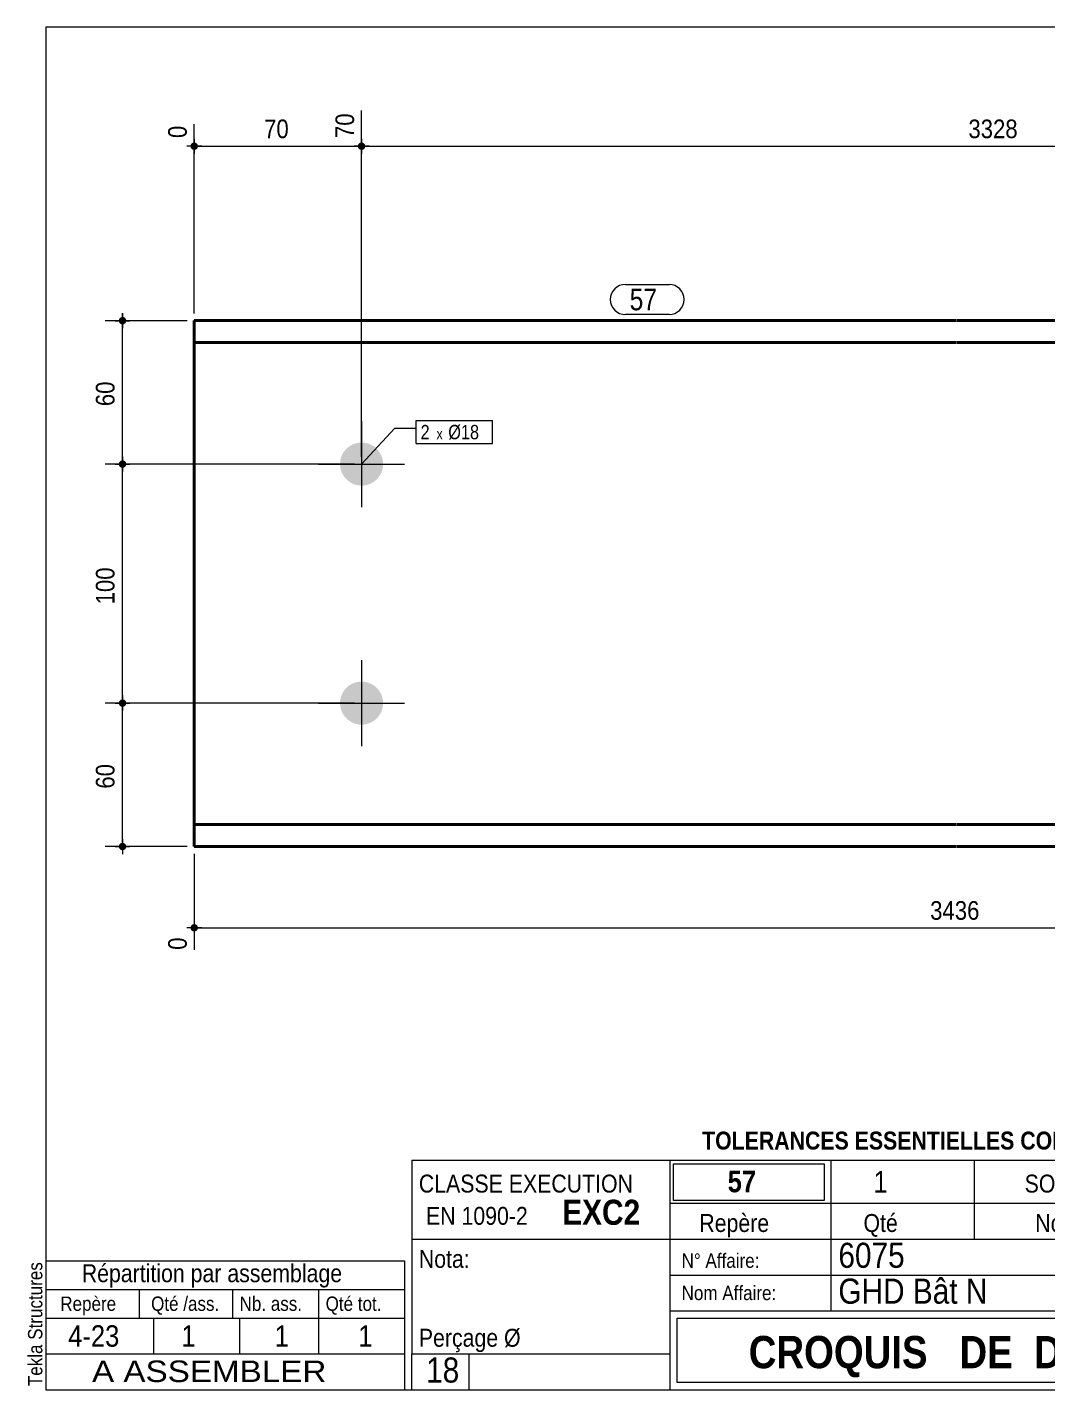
# Model space of a CAD drawing. Header units: millimetres. Extents: x 2 to 287, y 5 to 195.
# Drawn here: x 2.4 to 144.7, y 5 to 195 of the extents above; entities that cross this region are included whole.
import ezdxf

# ---------------------------------------------------------------- set-up
doc = ezdxf.new("R2010")
doc.units = ezdxf.units.MM
for name, color, linetype, lineweight in [('Autre type objet', 1, 'Continuous', 0), ('Boulon', 7, 'Continuous', 0), ('Cotation', 7, 'Continuous', 0), ('Désignation boulon', 3, 'Continuous', 0), ('Feuille dessin', 5, 'Continuous', 0), ('Piece', 2, 'Continuous', 0), ('Repère pièce', 3, 'Continuous', 0)]:
    doc.layers.add(name, color=color, linetype=linetype, lineweight=lineweight)
doc.styles.add('ARIAL', font='ARIAL.TTF')
doc.styles.add('ARIAL_BOLD', font='ARIALBD.TTF')
doc.styles.add('ARIAL_NARROW', font='ARIAL.TTF')
doc.styles.add('COMIC_SANS_MS', font='COMIC.TTF')

# ---------------------------------------------------------------- blocks, each defined once
blk = doc.blocks.new('*A2')
at = {"layer": 'Boulon'}
for points in [[(46.01, 134.16), (46.02, 134.23), (46.02, 134.3), (46.03, 134.38), (46.04, 134.45), (46.05, 134.52), (46.06, 134.6), (46.07, 134.67), (46.09, 134.74), (46.1, 134.81), (46.12, 134.88), (46.14, 134.95), (46.17, 135.02), (46.19, 135.09), (46.21, 135.16), (46.24, 135.23), (46.27, 135.3), (46.3, 135.37), (46.33, 135.43), (46.37, 135.5), (46.4, 135.56), (46.44, 135.63), (46.48, 135.69), (46.52, 135.75), (46.56, 135.81), (46.6, 135.87), (46.65, 135.93), (46.69, 135.99), (46.74, 136.04), (46.79, 136.1), (46.84, 136.15), (46.89, 136.21), (46.95, 136.26), (47, 136.31), (47.05, 136.36), (47.11, 136.4), (47.17, 136.45), (47.23, 136.49), (47.29, 136.54), (47.35, 136.58), (47.41, 136.62), (47.47, 136.66), (47.54, 136.69), (47.6, 136.73), (47.67, 136.76), (47.73, 136.8), (47.8, 136.83), (47.87, 136.86), (47.93, 136.88), (48, 136.91), (48.07, 136.93), (48.14, 136.95), (48.21, 136.98), (48.28, 136.99), (48.36, 137.01), (48.43, 137.03), (48.5, 137.04), (48.57, 137.05), (48.65, 137.06), (48.72, 137.07), (48.79, 137.08), (48.87, 137.08), (48.94, 137.08), (49.01, 137.08), (49.09, 137.08), (49.16, 137.08), (49.23, 137.08), (49.31, 137.07), (49.38, 137.06), (49.45, 137.05), (49.53, 137.04), (49.6, 137.03), (49.67, 137.01), (49.74, 136.99), (49.81, 136.98), (49.88, 136.95), (49.95, 136.93), (50.02, 136.91), (50.09, 136.88), (50.16, 136.86), (50.23, 136.83), (50.3, 136.8), (50.36, 136.76), (50.43, 136.73), (50.49, 136.69), (50.56, 136.66), (50.62, 136.62), (50.68, 136.58), (50.74, 136.54), (50.8, 136.49), (50.86, 136.45), (50.92, 136.4), (50.97, 136.36), (51.03, 136.31), (51.08, 136.26), (51.14, 136.21), (51.19, 136.15), (51.24, 136.1), (51.29, 136.04), (51.33, 135.99), (51.38, 135.93), (51.42, 135.87), (51.47, 135.81), (51.51, 135.75), (51.55, 135.69), (51.59, 135.63), (51.62, 135.56), (51.66, 135.5), (51.69, 135.43), (51.73, 135.37), (51.76, 135.3), (51.79, 135.23), (51.81, 135.16), (51.84, 135.09), (51.86, 135.02), (51.88, 134.95), (51.91, 134.88), (51.92, 134.81), (51.94, 134.74), (51.96, 134.67), (51.97, 134.6), (51.98, 134.52), (51.99, 134.45), (52, 134.38), (52.01, 134.3), (52.01, 134.23), (52.01, 134.16), (52.01, 134.08), (52.01, 134.01), (52.01, 133.94), (52.01, 133.86), (52, 133.79), (51.99, 133.72), (51.98, 133.64), (51.97, 133.57), (51.96, 133.5), (51.94, 133.43), (51.92, 133.35), (51.91, 133.28), (51.88, 133.21), (51.86, 133.14), (51.84, 133.07), (51.81, 133), (51.79, 132.94), (51.76, 132.87), (51.73, 132.8), (51.69, 132.73), (51.66, 132.67), (51.62, 132.61), (51.59, 132.54), (51.55, 132.48), (51.51, 132.42), (51.47, 132.36), (51.42, 132.3), (51.38, 132.24), (51.33, 132.18), (51.29, 132.12), (51.24, 132.07), (51.19, 132.02), (51.14, 131.96), (51.08, 131.91), (51.03, 131.86), (50.97, 131.81), (50.92, 131.76), (50.86, 131.72), (50.8, 131.67), (50.74, 131.63), (50.68, 131.59), (50.62, 131.55), (50.56, 131.51), (50.49, 131.47), (50.43, 131.44), (50.36, 131.4), (50.3, 131.37), (50.23, 131.34), (50.16, 131.31), (50.09, 131.28), (50.02, 131.26), (49.95, 131.24), (49.88, 131.21), (49.81, 131.19), (49.74, 131.17), (49.67, 131.16), (49.6, 131.14), (49.53, 131.13), (49.45, 131.12), (49.38, 131.11), (49.31, 131.1), (49.23, 131.09), (49.16, 131.09), (49.09, 131.08), (49.01, 131.08), (48.94, 131.08), (48.87, 131.09), (48.79, 131.09), (48.72, 131.1), (48.65, 131.11), (48.57, 131.12), (48.5, 131.13), (48.43, 131.14), (48.36, 131.16), (48.28, 131.17), (48.21, 131.19), (48.14, 131.21), (48.07, 131.24), (48, 131.26), (47.93, 131.28), (47.87, 131.31), (47.8, 131.34), (47.73, 131.37), (47.67, 131.4), (47.6, 131.44), (47.54, 131.47), (47.47, 131.51), (47.41, 131.55), (47.35, 131.59), (47.29, 131.63), (47.23, 131.67), (47.17, 131.72), (47.11, 131.76), (47.05, 131.81), (47, 131.86), (46.95, 131.91), (46.89, 131.96), (46.84, 132.02), (46.79, 132.07), (46.74, 132.12), (46.69, 132.18), (46.65, 132.24), (46.6, 132.3), (46.56, 132.36), (46.52, 132.42), (46.48, 132.48), (46.44, 132.54), (46.4, 132.61), (46.37, 132.67), (46.33, 132.73), (46.3, 132.8), (46.27, 132.87), (46.24, 132.94), (46.21, 133), (46.19, 133.07), (46.17, 133.14), (46.14, 133.21), (46.12, 133.28), (46.1, 133.35), (46.09, 133.43), (46.07, 133.5), (46.06, 133.57), (46.05, 133.64), (46.04, 133.72), (46.03, 133.79), (46.02, 133.86), (46.02, 133.94), (46.01, 134.01), (46.01, 134.08)], [(46.01, 100.82), (46.02, 100.9), (46.02, 100.97), (46.03, 101.04), (46.04, 101.12), (46.05, 101.19), (46.06, 101.26), (46.07, 101.34), (46.09, 101.41), (46.1, 101.48), (46.12, 101.55), (46.14, 101.62), (46.17, 101.69), (46.19, 101.76), (46.21, 101.83), (46.24, 101.9), (46.27, 101.97), (46.3, 102.03), (46.33, 102.1), (46.37, 102.16), (46.4, 102.23), (46.44, 102.29), (46.48, 102.36), (46.52, 102.42), (46.56, 102.48), (46.6, 102.54), (46.65, 102.6), (46.69, 102.65), (46.74, 102.71), (46.79, 102.77), (46.84, 102.82), (46.89, 102.87), (46.95, 102.92), (47, 102.97), (47.05, 103.02), (47.11, 103.07), (47.17, 103.12), (47.23, 103.16), (47.29, 103.2), (47.35, 103.24), (47.41, 103.29), (47.47, 103.32), (47.54, 103.36), (47.6, 103.4), (47.67, 103.43), (47.73, 103.46), (47.8, 103.49), (47.87, 103.52), (47.93, 103.55), (48, 103.58), (48.07, 103.6), (48.14, 103.62), (48.21, 103.64), (48.28, 103.66), (48.36, 103.68), (48.43, 103.69), (48.5, 103.71), (48.57, 103.72), (48.65, 103.73), (48.72, 103.74), (48.79, 103.74), (48.87, 103.75), (48.94, 103.75), (49.01, 103.75), (49.09, 103.75), (49.16, 103.75), (49.23, 103.74), (49.31, 103.74), (49.38, 103.73), (49.45, 103.72), (49.53, 103.71), (49.6, 103.69), (49.67, 103.68), (49.74, 103.66), (49.81, 103.64), (49.88, 103.62), (49.95, 103.6), (50.02, 103.58), (50.09, 103.55), (50.16, 103.52), (50.23, 103.49), (50.3, 103.46), (50.36, 103.43), (50.43, 103.4), (50.49, 103.36), (50.56, 103.32), (50.62, 103.29), (50.68, 103.24), (50.74, 103.2), (50.8, 103.16), (50.86, 103.12), (50.92, 103.07), (50.97, 103.02), (51.03, 102.97), (51.08, 102.92), (51.14, 102.87), (51.19, 102.82), (51.24, 102.77), (51.29, 102.71), (51.33, 102.65), (51.38, 102.6), (51.42, 102.54), (51.47, 102.48), (51.51, 102.42), (51.55, 102.36), (51.59, 102.29), (51.62, 102.23), (51.66, 102.16), (51.69, 102.1), (51.73, 102.03), (51.76, 101.97), (51.79, 101.9), (51.81, 101.83), (51.84, 101.76), (51.86, 101.69), (51.88, 101.62), (51.91, 101.55), (51.92, 101.48), (51.94, 101.41), (51.96, 101.34), (51.97, 101.26), (51.98, 101.19), (51.99, 101.12), (52, 101.04), (52.01, 100.97), (52.01, 100.9), (52.01, 100.82), (52.01, 100.75), (52.01, 100.68), (52.01, 100.6), (52.01, 100.53), (52, 100.46), (51.99, 100.38), (51.98, 100.31), (51.97, 100.24), (51.96, 100.17), (51.94, 100.09), (51.92, 100.02), (51.91, 99.95), (51.88, 99.88), (51.86, 99.81), (51.84, 99.74), (51.81, 99.67), (51.79, 99.6), (51.76, 99.53), (51.73, 99.47), (51.69, 99.4), (51.66, 99.34), (51.62, 99.27), (51.59, 99.21), (51.55, 99.15), (51.51, 99.08), (51.47, 99.02), (51.42, 98.96), (51.38, 98.9), (51.33, 98.85), (51.29, 98.79), (51.24, 98.74), (51.19, 98.68), (51.14, 98.63), (51.08, 98.58), (51.03, 98.53), (50.97, 98.48), (50.92, 98.43), (50.86, 98.39), (50.8, 98.34), (50.74, 98.3), (50.68, 98.26), (50.62, 98.22), (50.56, 98.18), (50.49, 98.14), (50.43, 98.1), (50.36, 98.07), (50.3, 98.04), (50.23, 98.01), (50.16, 97.98), (50.09, 97.95), (50.02, 97.93), (49.95, 97.9), (49.88, 97.88), (49.81, 97.86), (49.74, 97.84), (49.67, 97.82), (49.6, 97.81), (49.53, 97.79), (49.45, 97.78), (49.38, 97.77), (49.31, 97.76), (49.23, 97.76), (49.16, 97.75), (49.09, 97.75), (49.01, 97.75), (48.94, 97.75), (48.87, 97.75), (48.79, 97.76), (48.72, 97.76), (48.65, 97.77), (48.57, 97.78), (48.5, 97.79), (48.43, 97.81), (48.36, 97.82), (48.28, 97.84), (48.21, 97.86), (48.14, 97.88), (48.07, 97.9), (48, 97.93), (47.93, 97.95), (47.87, 97.98), (47.8, 98.01), (47.73, 98.04), (47.67, 98.07), (47.6, 98.1), (47.54, 98.14), (47.47, 98.18), (47.41, 98.22), (47.35, 98.26), (47.29, 98.3), (47.23, 98.34), (47.17, 98.39), (47.11, 98.43), (47.05, 98.48), (47, 98.53), (46.95, 98.58), (46.89, 98.63), (46.84, 98.68), (46.79, 98.74), (46.74, 98.79), (46.69, 98.85), (46.65, 98.9), (46.6, 98.96), (46.56, 99.02), (46.52, 99.08), (46.48, 99.15), (46.44, 99.21), (46.4, 99.27), (46.37, 99.34), (46.33, 99.4), (46.3, 99.47), (46.27, 99.53), (46.24, 99.6), (46.21, 99.67), (46.19, 99.74), (46.17, 99.81), (46.14, 99.88), (46.12, 99.95), (46.1, 100.02), (46.09, 100.09), (46.07, 100.17), (46.06, 100.24), (46.05, 100.31), (46.04, 100.38), (46.03, 100.46), (46.02, 100.53), (46.02, 100.6), (46.01, 100.68), (46.01, 100.75)]]:
    blk.add_hatch(color=256, dxfattribs=at).paths.add_polyline_path(points, flags=17)
at = {"layer": 'Boulon', "linetype": 'Continuous', "lineweight": 0}
for p, q in [((49.01, 140.08), (49.01, 128.08)), ((43.01, 134.08), (55.01, 134.08)), ((49.01, 106.75), (49.01, 94.75)), ((43.01, 100.75), (55.01, 100.75))]:
    blk.add_line(p, q, dxfattribs=at)
blk = doc.blocks.new('*A3')
at = {"layer": 'Piece', "color": 2, "linetype": 'Continuous', "lineweight": 40}
for p, q in [((131.867083, 154.083776), (25.68, 154.083776)), ((25.68, 154.083776), (25.68, 80.750443)), ((211.967083, 154.083776), (131.967083, 154.083776)), ((211.967083, 145.750443), (211.967083, 154.083776)), ((131.867083, 151.017109), (25.68, 151.017109)), ((211.967083, 151.017109), (131.967083, 151.017109)), ((238.633749, 145.750443), (211.967083, 145.750443)), ((238.633749, 80.750443), (238.633749, 145.750443)), ((131.867083, 83.817109), (25.68, 83.817109)), ((238.633749, 83.817109), (131.967083, 83.817109)), ((25.68, 80.750443), (131.867083, 80.750443)), ((131.967083, 80.750443), (238.633749, 80.750443))]:
    blk.add_line(p, q, dxfattribs=at)
blk = doc.blocks.new('*A4')
at = {"layer": 'Feuille dessin', "linetype": 'Continuous', "lineweight": 0}
for p, q in [((282, 195), (5, 195)), ((5, 195), (5, 5)), ((282, 5), (282, 195)), ((5, 5), (282, 5))]:
    blk.add_line(p, q, dxfattribs=at)
at = {"layer": 'Feuille dessin', "style": 'ARIAL', "width": 0.85}
blk.add_text('Tekla Structures', height=2, rotation=90, dxfattribs=at).set_placement((4.5, 5.5))
blk = doc.blocks.new('*A5')
at = {"layer": 'Autre type objet', "linetype": 'Continuous', "lineweight": 0}
for p, q in [((5, 23), (55, 23)), ((5, 23), (5, 15)), ((55, 23), (55, 15)), ((5, 19), (55, 19)), ((18, 19), (18, 15)), ((31, 19), (31, 15)), ((43, 19), (43, 15)), ((5, 15), (55, 15)), ((5, 15), (5, 10)), ((20, 15), (20, 10)), ((32, 15), (32, 10)), ((43, 15), (43, 10)), ((55, 15), (55, 10)), ((5, 10), (55, 10))]:
    blk.add_line(p, q, dxfattribs=at)
at = {"layer": 'Autre type objet', "style": 'ARIAL', "width": 0.85}
for s, height, p in [('Répartition par assemblage', 2.5, (10, 20)), ('Repère', 2, (7, 16)), ('Qté /ass.', 2, (19.663086, 16)), ('Nb. ass.', 2, (32, 16)), ('Qté tot.', 2, (44, 16)), ('4-23', 3, (8.103027, 11)), ('1', 3, (23.885986, 11)), ('1', 3, (36.889404, 11)), ('1', 3, (48.551514, 11))]:
    blk.add_text(s, height=height, dxfattribs=at).set_placement(p)
blk = doc.blocks.new('*A7')
at = {"layer": 'Autre type objet', "linetype": 'Continuous', "lineweight": 0}
for p, q in [((56, 37), (92, 37)), ((56, 37), (56, 10)), ((92, 37), (92, 10)), ((56, 26), (92, 26)), ((56, 10), (92, 10)), ((56, 5), (56, 10)), ((64, 5), (64, 10)), ((56, 5), (64, 5))]:
    blk.add_line(p, q, dxfattribs=at)
at = {"layer": 'Autre type objet', "width": 0.85}
for s, height, style, p in [('CLASSE EXECUTION', 2.5, 'ARIAL', (57, 32.5)), ('EN 1090-2', 2.5, 'ARIAL', (58, 28)), ('EXC2', 3.5, 'ARIAL_BOLD', (77, 28)), ('Nota:', 2.5, 'ARIAL', (57, 22)), ('Perçage Ø', 2.5, 'ARIAL', (57, 11)), ('18', 3.5, 'ARIAL_NARROW', (58.014234, 6))]:
    blk.add_text(s, height=height, dxfattribs=dict(at, style=style)).set_placement(p)
blk = doc.blocks.new('*A8')
at = {"layer": 'Autre type objet', "linetype": 'Continuous', "lineweight": 0}
for p, q in [((92, 37), (282, 37)), ((92, 37), (92, 31)), ((92.51953, 36.5), (113.5, 36.5)), ((92.51953, 31.394341), (92.51953, 36.5)), ((113.5, 36.5), (113.5, 31.394341)), ((114.5, 31), (114.5, 37)), ((134.5, 31), (134.5, 37)), ((160, 31), (160, 37)), ((195, 31), (195, 37)), ((212, 31), (212, 37)), ((228, 31), (228, 37)), ((263.5, 31), (263.5, 37)), ((282, 31), (282, 37)), ((92, 31), (282, 31)), ((92, 31), (92, 5)), ((113.5, 31.394341), (92.51953, 31.394341)), ((114.5, 16), (114.5, 31)), ((134.5, 26), (134.5, 31)), ((160, 26), (160, 31)), ((195, 26), (195, 31)), ((212, 26), (212, 31)), ((228, 26), (228, 31)), ((263.5, 26), (263.5, 31)), ((282, 5), (282, 31)), ((92, 26), (282, 26)), ((181, 26), (181, 5)), ((208, 26), (208, 5)), ((241.262466, 5), (241.262466, 26)), ((92, 21), (241.327069, 20.935451)), ((92, 16), (181, 16)), ((181, 16), (241.297815, 16.021151)), ((93, 15), (180, 15)), ((93, 6), (93, 15)), ((180, 15), (180, 6)), ((181, 11), (241.217807, 10.969512)), ((180, 6), (93, 6)), ((92, 5), (282, 5))]:
    blk.add_line(p, q, dxfattribs=at)
at = {"layer": 'Autre type objet', "width": 0.85}
for s, height, style, p in [('TOLERANCES ESSENTIELLES CONFORMES A LA NORME 1090-1', 2.5, 'ARIAL_BOLD', (96.5, 38.5)), ('57', 3, 'ARIAL_BOLD', (100.064045, 32.540141)), ('1', 3, 'ARIAL', (120.389893, 32.5)), ('SOLIVE', 2.5, 'ARIAL', (141.474609, 32.5)), ('IPE220', 2.5, 'ARIAL', (170.538574, 32.5)), ('3436', 3, 'ARIAL', (199.053223, 32.5)), ('S275JR', 3, 'ARIAL', (212.880127, 32.5)), ('PEINTURE', 2.5, 'ARIAL', (237.24646, 32.5)), ('90.1', 3, 'ARIAL', (269.109863, 32.5)), ('Repère', 2.5, 'ARIAL', (96.112978, 27)), ('Qté', 2.5, 'ARIAL', (119, 27)), ('Nom', 2.5, 'ARIAL', (142.961426, 27)), ('Profil', 2.5, 'ARIAL', (173.903564, 27)), ('Longueur', 2.5, 'ARIAL', (197, 27)), ('Qualité', 2.5, 'ARIAL', (214.218018, 27)), ('Finition', 2.5, 'ARIAL', (243, 27)), ('Poids U', 2.5, 'ARIAL', (264, 27)), ('(Kg)', 2, 'ARIAL', (276.5, 27)), ('6075', 3.5, 'ARIAL', (115.5, 22)), ('N° Affaire:', 2, 'ARIAL', (93.640566, 22)), ('Indice de révision:', 2, 'ARIAL', (183, 22)), ('CHARPENTES', 3, 'ARIAL_BOLD', (247.5, 18)), ('Nom Affaire:', 2, 'ARIAL', (93.640566, 17.5)), ('GHD Bât N', 3.5, 'ARIAL', (115.5, 17)), ('Date de révision:', 2, 'ARIAL', (183, 17)), ('Date de création:', 2, 'ARIAL', (183, 12)), ('03.04.2017', 2.5, 'ARIAL', (209, 12)), ('SAINT CLAIR', 3, 'ARIAL_BOLD', (248.5, 11.5)), ('CROQUIS   DE  DEBIT', 4.5, 'ARIAL_BOLD', (103, 8)), ('SD', 2.5, 'ARIAL', (209, 7)), ('Dessinateur:', 2, 'ARIAL', (183, 7))]:
    blk.add_text(s, height=height, dxfattribs=dict(at, style=style)).set_placement(p)
blk = doc.blocks.new('*A9')
at = {"layer": 'Autre type objet', "linetype": 'Continuous', "lineweight": 0}
for p, q in [((5, 10), (55, 10)), ((5, 10), (5, 5)), ((55, 10), (55, 5)), ((5, 5), (55, 5))]:
    blk.add_line(p, q, dxfattribs=at)
at = {"layer": 'Autre type objet', "style": 'ARIAL', "width": 1.105}
blk.add_text('A ASSEMBLER', height=3, dxfattribs=at).set_placement((11.423651, 6.073465))
blk = doc.blocks.new('*A11')
at = {"layer": 'Cotation'}
for points in [[(15.65, 100.23), (15.63, 100.23), (15.6, 100.24), (15.58, 100.24), (15.55, 100.25), (15.53, 100.25), (15.5, 100.26), (15.48, 100.27), (15.46, 100.28), (15.43, 100.29), (15.41, 100.3), (15.39, 100.32), (15.37, 100.33), (15.35, 100.35), (15.33, 100.37), (15.31, 100.38), (15.29, 100.4), (15.28, 100.42), (15.26, 100.44), (15.25, 100.46), (15.23, 100.48), (15.22, 100.51), (15.21, 100.53), (15.2, 100.55), (15.19, 100.58), (15.18, 100.6), (15.18, 100.62), (15.17, 100.65), (15.17, 100.67), (15.16, 100.7), (15.16, 100.72), (15.16, 100.75), (15.16, 100.78), (15.16, 100.8), (15.17, 100.83), (15.17, 100.85), (15.18, 100.88), (15.18, 100.9), (15.19, 100.93), (15.2, 100.95), (15.21, 100.97), (15.22, 101), (15.23, 101.02), (15.25, 101.04), (15.26, 101.06), (15.28, 101.08), (15.29, 101.1), (15.31, 101.12), (15.33, 101.14), (15.35, 101.15), (15.37, 101.17), (15.39, 101.18), (15.41, 101.2), (15.43, 101.21), (15.46, 101.22), (15.48, 101.23), (15.5, 101.24), (15.53, 101.25), (15.55, 101.25), (15.58, 101.26), (15.6, 101.26), (15.63, 101.27), (15.65, 101.27), (15.68, 101.27), (15.71, 101.27), (15.73, 101.27), (15.76, 101.26), (15.78, 101.26), (15.81, 101.25), (15.83, 101.25), (15.86, 101.24), (15.88, 101.23), (15.9, 101.22), (15.93, 101.21), (15.95, 101.2), (15.97, 101.18), (15.99, 101.17), (16.01, 101.15), (16.03, 101.14), (16.05, 101.12), (16.07, 101.1), (16.08, 101.08), (16.1, 101.06), (16.11, 101.04), (16.13, 101.02), (16.14, 101), (16.15, 100.97), (16.16, 100.95), (16.17, 100.93), (16.18, 100.9), (16.18, 100.88), (16.19, 100.85), (16.19, 100.83), (16.2, 100.8), (16.2, 100.78), (16.2, 100.75), (16.2, 100.72), (16.2, 100.7), (16.19, 100.67), (16.19, 100.65), (16.18, 100.62), (16.18, 100.6), (16.17, 100.58), (16.16, 100.55), (16.15, 100.53), (16.14, 100.51), (16.13, 100.48), (16.11, 100.46), (16.1, 100.44), (16.08, 100.42), (16.07, 100.4), (16.05, 100.38), (16.03, 100.37), (16.01, 100.35), (15.99, 100.33), (15.97, 100.32), (15.95, 100.3), (15.93, 100.29), (15.9, 100.28), (15.88, 100.27), (15.86, 100.26), (15.83, 100.25), (15.81, 100.25), (15.78, 100.24), (15.76, 100.24), (15.73, 100.23), (15.71, 100.23), (15.68, 100.23)], [(15.65, 80.23), (15.63, 80.23), (15.6, 80.24), (15.58, 80.24), (15.55, 80.25), (15.53, 80.25), (15.5, 80.26), (15.48, 80.27), (15.46, 80.28), (15.43, 80.29), (15.41, 80.3), (15.39, 80.32), (15.37, 80.33), (15.35, 80.35), (15.33, 80.37), (15.31, 80.38), (15.29, 80.4), (15.28, 80.42), (15.26, 80.44), (15.25, 80.46), (15.23, 80.48), (15.22, 80.51), (15.21, 80.53), (15.2, 80.55), (15.19, 80.58), (15.18, 80.6), (15.18, 80.62), (15.17, 80.65), (15.17, 80.67), (15.16, 80.7), (15.16, 80.72), (15.16, 80.75), (15.16, 80.78), (15.16, 80.8), (15.17, 80.83), (15.17, 80.85), (15.18, 80.88), (15.18, 80.9), (15.19, 80.93), (15.2, 80.95), (15.21, 80.97), (15.22, 81), (15.23, 81.02), (15.25, 81.04), (15.26, 81.06), (15.28, 81.08), (15.29, 81.1), (15.31, 81.12), (15.33, 81.14), (15.35, 81.15), (15.37, 81.17), (15.39, 81.18), (15.41, 81.2), (15.43, 81.21), (15.46, 81.22), (15.48, 81.23), (15.5, 81.24), (15.53, 81.25), (15.55, 81.25), (15.58, 81.26), (15.6, 81.26), (15.63, 81.27), (15.65, 81.27), (15.68, 81.27), (15.71, 81.27), (15.73, 81.27), (15.76, 81.26), (15.78, 81.26), (15.81, 81.25), (15.83, 81.25), (15.86, 81.24), (15.88, 81.23), (15.9, 81.22), (15.93, 81.21), (15.95, 81.2), (15.97, 81.18), (15.99, 81.17), (16.01, 81.15), (16.03, 81.14), (16.05, 81.12), (16.07, 81.1), (16.08, 81.08), (16.1, 81.06), (16.11, 81.04), (16.13, 81.02), (16.14, 81), (16.15, 80.97), (16.16, 80.95), (16.17, 80.93), (16.18, 80.9), (16.18, 80.88), (16.19, 80.85), (16.19, 80.83), (16.2, 80.8), (16.2, 80.78), (16.2, 80.75), (16.2, 80.72), (16.2, 80.7), (16.19, 80.67), (16.19, 80.65), (16.18, 80.62), (16.18, 80.6), (16.17, 80.58), (16.16, 80.55), (16.15, 80.53), (16.14, 80.51), (16.13, 80.48), (16.11, 80.46), (16.1, 80.44), (16.08, 80.42), (16.07, 80.4), (16.05, 80.38), (16.03, 80.37), (16.01, 80.35), (15.99, 80.33), (15.97, 80.32), (15.95, 80.3), (15.93, 80.29), (15.9, 80.28), (15.88, 80.27), (15.86, 80.26), (15.83, 80.25), (15.81, 80.25), (15.78, 80.24), (15.76, 80.24), (15.73, 80.23), (15.71, 80.23), (15.68, 80.23)]]:
    blk.add_hatch(color=256, dxfattribs=at).paths.add_polyline_path(points, flags=17)
at = {"layer": 'Cotation', "linetype": 'Continuous', "lineweight": 0}
for p, q in [((48.01, 100.75), (13.26, 100.75)), ((14.64, 100.75), (16.72, 100.75)), ((15.68, 101.79), (15.68, 99.71)), ((15.68, 100.75), (15.68, 101.79)), ((15.68, 80.75), (15.68, 100.75)), ((15.68, 81.79), (15.68, 79.71)), ((24.68, 80.75), (13.26, 80.75)), ((14.64, 80.75), (16.72, 80.75)), ((15.68, 80.75), (15.68, 79.71))]:
    blk.add_line(p, q, dxfattribs=at)
at = {"layer": 'Cotation'}
for p in [(15.68, 100.75), (15.68, 80.75)]:
    blk.add_point(p, dxfattribs=at)
at = {"layer": 'Cotation', "style": 'ARIAL', "width": 0.85}
blk.add_text('60', height=2.6, rotation=90.0002, dxfattribs=at).set_placement((14.56, 88.82))
blk = doc.blocks.new('*A12')
at = {"layer": 'Cotation'}
for points in [[(15.65, 133.56), (15.63, 133.57), (15.6, 133.57), (15.58, 133.57), (15.55, 133.58), (15.53, 133.59), (15.5, 133.59), (15.48, 133.6), (15.46, 133.61), (15.43, 133.63), (15.41, 133.64), (15.39, 133.65), (15.37, 133.67), (15.35, 133.68), (15.33, 133.7), (15.31, 133.72), (15.29, 133.73), (15.28, 133.75), (15.26, 133.77), (15.25, 133.79), (15.23, 133.82), (15.22, 133.84), (15.21, 133.86), (15.2, 133.88), (15.19, 133.91), (15.18, 133.93), (15.18, 133.96), (15.17, 133.98), (15.17, 134.01), (15.16, 134.03), (15.16, 134.06), (15.16, 134.08), (15.16, 134.11), (15.16, 134.13), (15.17, 134.16), (15.17, 134.19), (15.18, 134.21), (15.18, 134.23), (15.19, 134.26), (15.2, 134.28), (15.21, 134.31), (15.22, 134.33), (15.23, 134.35), (15.25, 134.37), (15.26, 134.39), (15.28, 134.41), (15.29, 134.43), (15.31, 134.45), (15.33, 134.47), (15.35, 134.49), (15.37, 134.5), (15.39, 134.52), (15.41, 134.53), (15.43, 134.54), (15.46, 134.55), (15.48, 134.56), (15.5, 134.57), (15.53, 134.58), (15.55, 134.59), (15.58, 134.59), (15.6, 134.6), (15.63, 134.6), (15.65, 134.6), (15.68, 134.6), (15.71, 134.6), (15.73, 134.6), (15.76, 134.6), (15.78, 134.59), (15.81, 134.59), (15.83, 134.58), (15.86, 134.57), (15.88, 134.56), (15.9, 134.55), (15.93, 134.54), (15.95, 134.53), (15.97, 134.52), (15.99, 134.5), (16.01, 134.49), (16.03, 134.47), (16.05, 134.45), (16.07, 134.43), (16.08, 134.41), (16.1, 134.39), (16.11, 134.37), (16.13, 134.35), (16.14, 134.33), (16.15, 134.31), (16.16, 134.28), (16.17, 134.26), (16.18, 134.23), (16.18, 134.21), (16.19, 134.19), (16.19, 134.16), (16.2, 134.13), (16.2, 134.11), (16.2, 134.08), (16.2, 134.06), (16.2, 134.03), (16.19, 134.01), (16.19, 133.98), (16.18, 133.96), (16.18, 133.93), (16.17, 133.91), (16.16, 133.88), (16.15, 133.86), (16.14, 133.84), (16.13, 133.82), (16.11, 133.79), (16.1, 133.77), (16.08, 133.75), (16.07, 133.73), (16.05, 133.72), (16.03, 133.7), (16.01, 133.68), (15.99, 133.67), (15.97, 133.65), (15.95, 133.64), (15.93, 133.63), (15.9, 133.61), (15.88, 133.6), (15.86, 133.59), (15.83, 133.59), (15.81, 133.58), (15.78, 133.57), (15.76, 133.57), (15.73, 133.57), (15.71, 133.56), (15.68, 133.56)], [(15.65, 100.23), (15.63, 100.23), (15.6, 100.24), (15.58, 100.24), (15.55, 100.25), (15.53, 100.25), (15.5, 100.26), (15.48, 100.27), (15.46, 100.28), (15.43, 100.29), (15.41, 100.3), (15.39, 100.32), (15.37, 100.33), (15.35, 100.35), (15.33, 100.37), (15.31, 100.38), (15.29, 100.4), (15.28, 100.42), (15.26, 100.44), (15.25, 100.46), (15.23, 100.48), (15.22, 100.51), (15.21, 100.53), (15.2, 100.55), (15.19, 100.58), (15.18, 100.6), (15.18, 100.62), (15.17, 100.65), (15.17, 100.67), (15.16, 100.7), (15.16, 100.72), (15.16, 100.75), (15.16, 100.78), (15.16, 100.8), (15.17, 100.83), (15.17, 100.85), (15.18, 100.88), (15.18, 100.9), (15.19, 100.93), (15.2, 100.95), (15.21, 100.97), (15.22, 101), (15.23, 101.02), (15.25, 101.04), (15.26, 101.06), (15.28, 101.08), (15.29, 101.1), (15.31, 101.12), (15.33, 101.14), (15.35, 101.15), (15.37, 101.17), (15.39, 101.18), (15.41, 101.2), (15.43, 101.21), (15.46, 101.22), (15.48, 101.23), (15.5, 101.24), (15.53, 101.25), (15.55, 101.25), (15.58, 101.26), (15.6, 101.26), (15.63, 101.27), (15.65, 101.27), (15.68, 101.27), (15.71, 101.27), (15.73, 101.27), (15.76, 101.26), (15.78, 101.26), (15.81, 101.25), (15.83, 101.25), (15.86, 101.24), (15.88, 101.23), (15.9, 101.22), (15.93, 101.21), (15.95, 101.2), (15.97, 101.18), (15.99, 101.17), (16.01, 101.15), (16.03, 101.14), (16.05, 101.12), (16.07, 101.1), (16.08, 101.08), (16.1, 101.06), (16.11, 101.04), (16.13, 101.02), (16.14, 101), (16.15, 100.97), (16.16, 100.95), (16.17, 100.93), (16.18, 100.9), (16.18, 100.88), (16.19, 100.85), (16.19, 100.83), (16.2, 100.8), (16.2, 100.78), (16.2, 100.75), (16.2, 100.72), (16.2, 100.7), (16.19, 100.67), (16.19, 100.65), (16.18, 100.62), (16.18, 100.6), (16.17, 100.58), (16.16, 100.55), (16.15, 100.53), (16.14, 100.51), (16.13, 100.48), (16.11, 100.46), (16.1, 100.44), (16.08, 100.42), (16.07, 100.4), (16.05, 100.38), (16.03, 100.37), (16.01, 100.35), (15.99, 100.33), (15.97, 100.32), (15.95, 100.3), (15.93, 100.29), (15.9, 100.28), (15.88, 100.27), (15.86, 100.26), (15.83, 100.25), (15.81, 100.25), (15.78, 100.24), (15.76, 100.24), (15.73, 100.23), (15.71, 100.23), (15.68, 100.23)]]:
    blk.add_hatch(color=256, dxfattribs=at).paths.add_polyline_path(points, flags=17)
at = {"layer": 'Cotation', "linetype": 'Continuous', "lineweight": 0}
for p, q in [((15.68, 135.12), (15.68, 133.04)), ((15.68, 134.08), (15.68, 135.12)), ((48.01, 134.08), (13.26, 134.08)), ((14.64, 134.08), (16.72, 134.08)), ((15.68, 100.75), (15.68, 134.08)), ((48.01, 100.75), (13.26, 100.75)), ((14.64, 100.75), (16.72, 100.75)), ((15.68, 101.79), (15.68, 99.71)), ((15.68, 100.75), (15.68, 99.71))]:
    blk.add_line(p, q, dxfattribs=at)
at = {"layer": 'Cotation'}
for p in [(15.68, 134.08), (15.68, 100.75)]:
    blk.add_point(p, dxfattribs=at)
at = {"layer": 'Cotation', "style": 'ARIAL', "width": 0.85}
blk.add_text('100', height=2.6, rotation=90.0002, dxfattribs=at).set_placement((14.56, 114.52))
blk = doc.blocks.new('*A13')
at = {"layer": 'Cotation'}
for points in [[(15.65, 153.56), (15.63, 153.57), (15.6, 153.57), (15.58, 153.57), (15.55, 153.58), (15.53, 153.59), (15.5, 153.59), (15.48, 153.6), (15.46, 153.61), (15.43, 153.63), (15.41, 153.64), (15.39, 153.65), (15.37, 153.67), (15.35, 153.68), (15.33, 153.7), (15.31, 153.72), (15.29, 153.73), (15.28, 153.75), (15.26, 153.77), (15.25, 153.79), (15.23, 153.82), (15.22, 153.84), (15.21, 153.86), (15.2, 153.88), (15.19, 153.91), (15.18, 153.93), (15.18, 153.96), (15.17, 153.98), (15.17, 154.01), (15.16, 154.03), (15.16, 154.06), (15.16, 154.08), (15.16, 154.11), (15.16, 154.13), (15.17, 154.16), (15.17, 154.19), (15.18, 154.21), (15.18, 154.23), (15.19, 154.26), (15.2, 154.28), (15.21, 154.31), (15.22, 154.33), (15.23, 154.35), (15.25, 154.37), (15.26, 154.39), (15.28, 154.41), (15.29, 154.43), (15.31, 154.45), (15.33, 154.47), (15.35, 154.49), (15.37, 154.5), (15.39, 154.52), (15.41, 154.53), (15.43, 154.54), (15.46, 154.55), (15.48, 154.56), (15.5, 154.57), (15.53, 154.58), (15.55, 154.59), (15.58, 154.59), (15.6, 154.6), (15.63, 154.6), (15.65, 154.6), (15.68, 154.6), (15.71, 154.6), (15.73, 154.6), (15.76, 154.6), (15.78, 154.59), (15.81, 154.59), (15.83, 154.58), (15.86, 154.57), (15.88, 154.56), (15.9, 154.55), (15.93, 154.54), (15.95, 154.53), (15.97, 154.52), (15.99, 154.5), (16.01, 154.49), (16.03, 154.47), (16.05, 154.45), (16.07, 154.43), (16.08, 154.41), (16.1, 154.39), (16.11, 154.37), (16.13, 154.35), (16.14, 154.33), (16.15, 154.31), (16.16, 154.28), (16.17, 154.26), (16.18, 154.23), (16.18, 154.21), (16.19, 154.19), (16.19, 154.16), (16.2, 154.13), (16.2, 154.11), (16.2, 154.08), (16.2, 154.06), (16.2, 154.03), (16.19, 154.01), (16.19, 153.98), (16.18, 153.96), (16.18, 153.93), (16.17, 153.91), (16.16, 153.88), (16.15, 153.86), (16.14, 153.84), (16.13, 153.82), (16.11, 153.79), (16.1, 153.77), (16.08, 153.75), (16.07, 153.73), (16.05, 153.72), (16.03, 153.7), (16.01, 153.68), (15.99, 153.67), (15.97, 153.65), (15.95, 153.64), (15.93, 153.63), (15.9, 153.61), (15.88, 153.6), (15.86, 153.59), (15.83, 153.59), (15.81, 153.58), (15.78, 153.57), (15.76, 153.57), (15.73, 153.57), (15.71, 153.56), (15.68, 153.56)], [(15.65, 133.56), (15.63, 133.57), (15.6, 133.57), (15.58, 133.57), (15.55, 133.58), (15.53, 133.59), (15.5, 133.59), (15.48, 133.6), (15.46, 133.61), (15.43, 133.63), (15.41, 133.64), (15.39, 133.65), (15.37, 133.67), (15.35, 133.68), (15.33, 133.7), (15.31, 133.72), (15.29, 133.73), (15.28, 133.75), (15.26, 133.77), (15.25, 133.79), (15.23, 133.82), (15.22, 133.84), (15.21, 133.86), (15.2, 133.88), (15.19, 133.91), (15.18, 133.93), (15.18, 133.96), (15.17, 133.98), (15.17, 134.01), (15.16, 134.03), (15.16, 134.06), (15.16, 134.08), (15.16, 134.11), (15.16, 134.13), (15.17, 134.16), (15.17, 134.19), (15.18, 134.21), (15.18, 134.23), (15.19, 134.26), (15.2, 134.28), (15.21, 134.31), (15.22, 134.33), (15.23, 134.35), (15.25, 134.37), (15.26, 134.39), (15.28, 134.41), (15.29, 134.43), (15.31, 134.45), (15.33, 134.47), (15.35, 134.49), (15.37, 134.5), (15.39, 134.52), (15.41, 134.53), (15.43, 134.54), (15.46, 134.55), (15.48, 134.56), (15.5, 134.57), (15.53, 134.58), (15.55, 134.59), (15.58, 134.59), (15.6, 134.6), (15.63, 134.6), (15.65, 134.6), (15.68, 134.6), (15.71, 134.6), (15.73, 134.6), (15.76, 134.6), (15.78, 134.59), (15.81, 134.59), (15.83, 134.58), (15.86, 134.57), (15.88, 134.56), (15.9, 134.55), (15.93, 134.54), (15.95, 134.53), (15.97, 134.52), (15.99, 134.5), (16.01, 134.49), (16.03, 134.47), (16.05, 134.45), (16.07, 134.43), (16.08, 134.41), (16.1, 134.39), (16.11, 134.37), (16.13, 134.35), (16.14, 134.33), (16.15, 134.31), (16.16, 134.28), (16.17, 134.26), (16.18, 134.23), (16.18, 134.21), (16.19, 134.19), (16.19, 134.16), (16.2, 134.13), (16.2, 134.11), (16.2, 134.08), (16.2, 134.06), (16.2, 134.03), (16.19, 134.01), (16.19, 133.98), (16.18, 133.96), (16.18, 133.93), (16.17, 133.91), (16.16, 133.88), (16.15, 133.86), (16.14, 133.84), (16.13, 133.82), (16.11, 133.79), (16.1, 133.77), (16.08, 133.75), (16.07, 133.73), (16.05, 133.72), (16.03, 133.7), (16.01, 133.68), (15.99, 133.67), (15.97, 133.65), (15.95, 133.64), (15.93, 133.63), (15.9, 133.61), (15.88, 133.6), (15.86, 133.59), (15.83, 133.59), (15.81, 133.58), (15.78, 133.57), (15.76, 133.57), (15.73, 133.57), (15.71, 133.56), (15.68, 133.56)]]:
    blk.add_hatch(color=256, dxfattribs=at).paths.add_polyline_path(points, flags=17)
at = {"layer": 'Cotation', "linetype": 'Continuous', "lineweight": 0}
for p, q in [((24.68, 154.08), (13.26, 154.08)), ((14.64, 154.08), (16.72, 154.08)), ((15.68, 155.12), (15.68, 153.04)), ((15.68, 154.08), (15.68, 155.12)), ((15.68, 134.08), (15.68, 154.08)), ((15.68, 135.12), (15.68, 133.04)), ((48.01, 134.08), (13.26, 134.08)), ((14.64, 134.08), (16.72, 134.08)), ((15.68, 134.08), (15.68, 133.04))]:
    blk.add_line(p, q, dxfattribs=at)
at = {"layer": 'Cotation'}
for p in [(15.68, 154.08), (15.68, 134.08)]:
    blk.add_point(p, dxfattribs=at)
at = {"layer": 'Cotation', "style": 'ARIAL', "width": 0.85}
blk.add_text('60', height=2.6, rotation=90.0002, dxfattribs=at).set_placement((14.56, 142.16))
blk = doc.blocks.new('*A17')
at = {"layer": 'Cotation'}
for points in [[(25.65, 68.9), (25.63, 68.9), (25.6, 68.9), (25.58, 68.91), (25.55, 68.91), (25.53, 68.92), (25.5, 68.93), (25.48, 68.94), (25.46, 68.95), (25.43, 68.96), (25.41, 68.97), (25.39, 68.98), (25.37, 69), (25.35, 69.02), (25.33, 69.03), (25.31, 69.05), (25.29, 69.07), (25.28, 69.09), (25.26, 69.11), (25.25, 69.13), (25.23, 69.15), (25.22, 69.17), (25.21, 69.19), (25.2, 69.22), (25.19, 69.24), (25.18, 69.27), (25.18, 69.29), (25.17, 69.32), (25.17, 69.34), (25.16, 69.37), (25.16, 69.39), (25.16, 69.42), (25.16, 69.44), (25.16, 69.47), (25.17, 69.49), (25.17, 69.52), (25.18, 69.54), (25.18, 69.57), (25.19, 69.59), (25.2, 69.62), (25.21, 69.64), (25.22, 69.66), (25.23, 69.68), (25.25, 69.71), (25.26, 69.73), (25.28, 69.75), (25.29, 69.77), (25.31, 69.78), (25.33, 69.8), (25.35, 69.82), (25.37, 69.83), (25.39, 69.85), (25.41, 69.86), (25.43, 69.88), (25.46, 69.89), (25.48, 69.9), (25.5, 69.91), (25.53, 69.91), (25.55, 69.92), (25.58, 69.93), (25.6, 69.93), (25.63, 69.93), (25.65, 69.94), (25.68, 69.94), (25.71, 69.94), (25.73, 69.93), (25.76, 69.93), (25.78, 69.93), (25.81, 69.92), (25.83, 69.91), (25.86, 69.91), (25.88, 69.9), (25.9, 69.89), (25.93, 69.88), (25.95, 69.86), (25.97, 69.85), (25.99, 69.83), (26.01, 69.82), (26.03, 69.8), (26.05, 69.78), (26.07, 69.77), (26.08, 69.75), (26.1, 69.73), (26.11, 69.71), (26.13, 69.68), (26.14, 69.66), (26.15, 69.64), (26.16, 69.62), (26.17, 69.59), (26.18, 69.57), (26.18, 69.54), (26.19, 69.52), (26.19, 69.49), (26.2, 69.47), (26.2, 69.44), (26.2, 69.42), (26.2, 69.39), (26.2, 69.37), (26.19, 69.34), (26.19, 69.32), (26.18, 69.29), (26.18, 69.27), (26.17, 69.24), (26.16, 69.22), (26.15, 69.19), (26.14, 69.17), (26.13, 69.15), (26.11, 69.13), (26.1, 69.11), (26.08, 69.09), (26.07, 69.07), (26.05, 69.05), (26.03, 69.03), (26.01, 69.02), (25.99, 69), (25.97, 68.98), (25.95, 68.97), (25.93, 68.96), (25.9, 68.95), (25.88, 68.94), (25.86, 68.93), (25.83, 68.92), (25.81, 68.91), (25.78, 68.91), (25.76, 68.9), (25.73, 68.9), (25.71, 68.9), (25.68, 68.9)], [(238.61, 68.9), (238.58, 68.9), (238.56, 68.9), (238.53, 68.91), (238.51, 68.91), (238.48, 68.92), (238.46, 68.93), (238.43, 68.94), (238.41, 68.95), (238.39, 68.96), (238.37, 68.97), (238.34, 68.98), (238.32, 69), (238.3, 69.02), (238.28, 69.03), (238.27, 69.05), (238.25, 69.07), (238.23, 69.09), (238.22, 69.11), (238.2, 69.13), (238.19, 69.15), (238.18, 69.17), (238.16, 69.19), (238.15, 69.22), (238.14, 69.24), (238.14, 69.27), (238.13, 69.29), (238.12, 69.32), (238.12, 69.34), (238.12, 69.37), (238.11, 69.39), (238.11, 69.42), (238.11, 69.44), (238.12, 69.47), (238.12, 69.49), (238.12, 69.52), (238.13, 69.54), (238.14, 69.57), (238.14, 69.59), (238.15, 69.62), (238.16, 69.64), (238.18, 69.66), (238.19, 69.68), (238.2, 69.71), (238.22, 69.73), (238.23, 69.75), (238.25, 69.77), (238.27, 69.78), (238.28, 69.8), (238.3, 69.82), (238.32, 69.83), (238.34, 69.85), (238.37, 69.86), (238.39, 69.88), (238.41, 69.89), (238.43, 69.9), (238.46, 69.91), (238.48, 69.91), (238.51, 69.92), (238.53, 69.93), (238.56, 69.93), (238.58, 69.93), (238.61, 69.94), (238.63, 69.94), (238.66, 69.94), (238.68, 69.93), (238.71, 69.93), (238.74, 69.93), (238.76, 69.92), (238.78, 69.91), (238.81, 69.91), (238.83, 69.9), (238.86, 69.89), (238.88, 69.88), (238.9, 69.86), (238.92, 69.85), (238.94, 69.83), (238.96, 69.82), (238.98, 69.8), (239, 69.78), (239.02, 69.77), (239.04, 69.75), (239.05, 69.73), (239.07, 69.71), (239.08, 69.68), (239.09, 69.66), (239.1, 69.64), (239.11, 69.62), (239.12, 69.59), (239.13, 69.57), (239.14, 69.54), (239.14, 69.52), (239.15, 69.49), (239.15, 69.47), (239.15, 69.44), (239.15, 69.42), (239.15, 69.39), (239.15, 69.37), (239.15, 69.34), (239.14, 69.32), (239.14, 69.29), (239.13, 69.27), (239.12, 69.24), (239.11, 69.22), (239.1, 69.19), (239.09, 69.17), (239.08, 69.15), (239.07, 69.13), (239.05, 69.11), (239.04, 69.09), (239.02, 69.07), (239, 69.05), (238.98, 69.03), (238.96, 69.02), (238.94, 69), (238.92, 68.98), (238.9, 68.97), (238.88, 68.96), (238.86, 68.95), (238.83, 68.94), (238.81, 68.93), (238.78, 68.92), (238.76, 68.91), (238.74, 68.91), (238.71, 68.9), (238.68, 68.9), (238.66, 68.9), (238.63, 68.9)]]:
    blk.add_hatch(color=256, dxfattribs=at).paths.add_polyline_path(points, flags=17)
at = {"layer": 'Cotation', "linetype": 'Continuous', "lineweight": 0}
for p, q in [((25.68, 79.75), (25.68, 66.35)), ((238.63, 79.75), (238.63, 60.56)), ((25.68, 70.46), (25.68, 68.38)), ((238.63, 70.46), (238.63, 68.38)), ((26.72, 69.42), (24.64, 69.42)), ((25.68, 69.42), (24.64, 69.42)), ((25.68, 69.42), (238.63, 69.42)), ((239.67, 69.42), (237.59, 69.42)), ((238.63, 69.42), (239.67, 69.42))]:
    blk.add_line(p, q, dxfattribs=at)
at = {"layer": 'Cotation'}
for p in [(25.68, 69.42), (238.63, 69.42)]:
    blk.add_point(p, dxfattribs=at)
at = {"layer": 'Cotation', "style": 'ARIAL', "width": 0.85}
blk.add_text('3436', height=2.6, dxfattribs=at).set_placement((128.3, 70.54))
for s, p in [('0', (24.64, 66.35)), ('3436', (237.59, 60.56))]:
    blk.add_text(s, height=2.6, rotation=90.0002, dxfattribs=at).set_placement(p)
blk = doc.blocks.new('*A19')
at = {"layer": 'Cotation'}
for points in [[(25.65, 177.89), (25.63, 177.89), (25.6, 177.9), (25.58, 177.9), (25.55, 177.91), (25.53, 177.91), (25.5, 177.92), (25.48, 177.93), (25.46, 177.94), (25.43, 177.95), (25.41, 177.96), (25.39, 177.98), (25.37, 177.99), (25.35, 178.01), (25.33, 178.02), (25.31, 178.04), (25.29, 178.06), (25.28, 178.08), (25.26, 178.1), (25.25, 178.12), (25.23, 178.14), (25.22, 178.16), (25.21, 178.19), (25.2, 178.21), (25.19, 178.23), (25.18, 178.26), (25.18, 178.28), (25.17, 178.31), (25.17, 178.33), (25.16, 178.36), (25.16, 178.38), (25.16, 178.41), (25.16, 178.43), (25.16, 178.46), (25.17, 178.49), (25.17, 178.51), (25.18, 178.54), (25.18, 178.56), (25.19, 178.58), (25.2, 178.61), (25.21, 178.63), (25.22, 178.65), (25.23, 178.68), (25.25, 178.7), (25.26, 178.72), (25.28, 178.74), (25.29, 178.76), (25.31, 178.78), (25.33, 178.79), (25.35, 178.81), (25.37, 178.83), (25.39, 178.84), (25.41, 178.86), (25.43, 178.87), (25.46, 178.88), (25.48, 178.89), (25.5, 178.9), (25.53, 178.91), (25.55, 178.91), (25.58, 178.92), (25.6, 178.92), (25.63, 178.93), (25.65, 178.93), (25.68, 178.93), (25.71, 178.93), (25.73, 178.93), (25.76, 178.92), (25.78, 178.92), (25.81, 178.91), (25.83, 178.91), (25.86, 178.9), (25.88, 178.89), (25.9, 178.88), (25.93, 178.87), (25.95, 178.86), (25.97, 178.84), (25.99, 178.83), (26.01, 178.81), (26.03, 178.79), (26.05, 178.78), (26.07, 178.76), (26.08, 178.74), (26.1, 178.72), (26.11, 178.7), (26.13, 178.68), (26.14, 178.65), (26.15, 178.63), (26.16, 178.61), (26.17, 178.58), (26.18, 178.56), (26.18, 178.54), (26.19, 178.51), (26.19, 178.49), (26.2, 178.46), (26.2, 178.43), (26.2, 178.41), (26.2, 178.38), (26.2, 178.36), (26.19, 178.33), (26.19, 178.31), (26.18, 178.28), (26.18, 178.26), (26.17, 178.23), (26.16, 178.21), (26.15, 178.19), (26.14, 178.16), (26.13, 178.14), (26.11, 178.12), (26.1, 178.1), (26.08, 178.08), (26.07, 178.06), (26.05, 178.04), (26.03, 178.02), (26.01, 178.01), (25.99, 177.99), (25.97, 177.98), (25.95, 177.96), (25.93, 177.95), (25.9, 177.94), (25.88, 177.93), (25.86, 177.92), (25.83, 177.91), (25.81, 177.91), (25.78, 177.9), (25.76, 177.9), (25.73, 177.89), (25.71, 177.89), (25.68, 177.89)], [(48.99, 177.89), (48.96, 177.89), (48.94, 177.9), (48.91, 177.9), (48.89, 177.91), (48.86, 177.91), (48.84, 177.92), (48.81, 177.93), (48.79, 177.94), (48.77, 177.95), (48.75, 177.96), (48.73, 177.98), (48.7, 177.99), (48.68, 178.01), (48.66, 178.02), (48.65, 178.04), (48.63, 178.06), (48.61, 178.08), (48.6, 178.1), (48.58, 178.12), (48.57, 178.14), (48.56, 178.16), (48.54, 178.19), (48.53, 178.21), (48.52, 178.23), (48.52, 178.26), (48.51, 178.28), (48.5, 178.31), (48.5, 178.33), (48.5, 178.36), (48.49, 178.38), (48.49, 178.41), (48.49, 178.43), (48.5, 178.46), (48.5, 178.49), (48.5, 178.51), (48.51, 178.54), (48.52, 178.56), (48.52, 178.58), (48.53, 178.61), (48.54, 178.63), (48.56, 178.65), (48.57, 178.68), (48.58, 178.7), (48.6, 178.72), (48.61, 178.74), (48.63, 178.76), (48.65, 178.78), (48.66, 178.79), (48.68, 178.81), (48.7, 178.83), (48.73, 178.84), (48.75, 178.86), (48.77, 178.87), (48.79, 178.88), (48.81, 178.89), (48.84, 178.9), (48.86, 178.91), (48.89, 178.91), (48.91, 178.92), (48.94, 178.92), (48.96, 178.93), (48.99, 178.93), (49.01, 178.93), (49.04, 178.93), (49.06, 178.93), (49.09, 178.92), (49.12, 178.92), (49.14, 178.91), (49.16, 178.91), (49.19, 178.9), (49.21, 178.89), (49.24, 178.88), (49.26, 178.87), (49.28, 178.86), (49.3, 178.84), (49.32, 178.83), (49.34, 178.81), (49.36, 178.79), (49.38, 178.78), (49.4, 178.76), (49.42, 178.74), (49.43, 178.72), (49.45, 178.7), (49.46, 178.68), (49.47, 178.65), (49.48, 178.63), (49.49, 178.61), (49.5, 178.58), (49.51, 178.56), (49.52, 178.54), (49.52, 178.51), (49.53, 178.49), (49.53, 178.46), (49.53, 178.43), (49.53, 178.41), (49.53, 178.38), (49.53, 178.36), (49.53, 178.33), (49.52, 178.31), (49.52, 178.28), (49.51, 178.26), (49.5, 178.23), (49.49, 178.21), (49.48, 178.19), (49.47, 178.16), (49.46, 178.14), (49.45, 178.12), (49.43, 178.1), (49.42, 178.08), (49.4, 178.06), (49.38, 178.04), (49.36, 178.02), (49.34, 178.01), (49.32, 177.99), (49.3, 177.98), (49.28, 177.96), (49.26, 177.95), (49.24, 177.94), (49.21, 177.93), (49.19, 177.92), (49.16, 177.91), (49.14, 177.91), (49.12, 177.9), (49.09, 177.9), (49.06, 177.89), (49.04, 177.89), (49.01, 177.89)]]:
    blk.add_hatch(color=256, dxfattribs=at).paths.add_polyline_path(points, flags=17)
at = {"layer": 'Cotation', "linetype": 'Continuous', "lineweight": 0}
for p, q in [((49.01, 135.08), (49.01, 183.41)), ((25.68, 155.08), (25.68, 181.48)), ((25.68, 179.45), (25.68, 177.37)), ((49.01, 179.45), (49.01, 177.37)), ((26.72, 178.41), (24.64, 178.41)), ((25.68, 178.41), (24.64, 178.41)), ((25.68, 178.41), (49.01, 178.41)), ((50.05, 178.41), (47.97, 178.41)), ((49.01, 178.41), (50.05, 178.41))]:
    blk.add_line(p, q, dxfattribs=at)
at = {"layer": 'Cotation'}
for p in [(25.68, 178.41), (49.01, 178.41)]:
    blk.add_point(p, dxfattribs=at)
at = {"layer": 'Cotation', "style": 'ARIAL', "width": 0.85}
for s, p in [('70', (47.97, 179.55)), ('0', (24.64, 179.55))]:
    blk.add_text(s, height=2.6, rotation=90.0002, dxfattribs=at).set_placement(p)
blk.add_text('70', height=2.6, dxfattribs=at).set_placement((35.42, 179.53))
blk = doc.blocks.new('*A20')
at = {"layer": 'Cotation'}
for points in [[(48.99, 177.89), (48.96, 177.89), (48.94, 177.9), (48.91, 177.9), (48.89, 177.91), (48.86, 177.91), (48.84, 177.92), (48.81, 177.93), (48.79, 177.94), (48.77, 177.95), (48.75, 177.96), (48.73, 177.98), (48.7, 177.99), (48.68, 178.01), (48.66, 178.02), (48.65, 178.04), (48.63, 178.06), (48.61, 178.08), (48.6, 178.1), (48.58, 178.12), (48.57, 178.14), (48.56, 178.16), (48.54, 178.19), (48.53, 178.21), (48.52, 178.23), (48.52, 178.26), (48.51, 178.28), (48.5, 178.31), (48.5, 178.33), (48.5, 178.36), (48.49, 178.38), (48.49, 178.41), (48.49, 178.43), (48.5, 178.46), (48.5, 178.49), (48.5, 178.51), (48.51, 178.54), (48.52, 178.56), (48.52, 178.58), (48.53, 178.61), (48.54, 178.63), (48.56, 178.65), (48.57, 178.68), (48.58, 178.7), (48.6, 178.72), (48.61, 178.74), (48.63, 178.76), (48.65, 178.78), (48.66, 178.79), (48.68, 178.81), (48.7, 178.83), (48.73, 178.84), (48.75, 178.86), (48.77, 178.87), (48.79, 178.88), (48.81, 178.89), (48.84, 178.9), (48.86, 178.91), (48.89, 178.91), (48.91, 178.92), (48.94, 178.92), (48.96, 178.93), (48.99, 178.93), (49.01, 178.93), (49.04, 178.93), (49.06, 178.93), (49.09, 178.92), (49.12, 178.92), (49.14, 178.91), (49.16, 178.91), (49.19, 178.9), (49.21, 178.89), (49.24, 178.88), (49.26, 178.87), (49.28, 178.86), (49.3, 178.84), (49.32, 178.83), (49.34, 178.81), (49.36, 178.79), (49.38, 178.78), (49.4, 178.76), (49.42, 178.74), (49.43, 178.72), (49.45, 178.7), (49.46, 178.68), (49.47, 178.65), (49.48, 178.63), (49.49, 178.61), (49.5, 178.58), (49.51, 178.56), (49.52, 178.54), (49.52, 178.51), (49.53, 178.49), (49.53, 178.46), (49.53, 178.43), (49.53, 178.41), (49.53, 178.38), (49.53, 178.36), (49.53, 178.33), (49.52, 178.31), (49.52, 178.28), (49.51, 178.26), (49.5, 178.23), (49.49, 178.21), (49.48, 178.19), (49.47, 178.16), (49.46, 178.14), (49.45, 178.12), (49.43, 178.1), (49.42, 178.08), (49.4, 178.06), (49.38, 178.04), (49.36, 178.02), (49.34, 178.01), (49.32, 177.99), (49.3, 177.98), (49.28, 177.96), (49.26, 177.95), (49.24, 177.94), (49.21, 177.93), (49.19, 177.92), (49.16, 177.91), (49.14, 177.91), (49.12, 177.9), (49.09, 177.9), (49.06, 177.89), (49.04, 177.89), (49.01, 177.89)], [(225.94, 177.89), (225.91, 177.89), (225.89, 177.9), (225.86, 177.9), (225.84, 177.91), (225.81, 177.91), (225.79, 177.92), (225.77, 177.93), (225.74, 177.94), (225.72, 177.95), (225.7, 177.96), (225.68, 177.98), (225.66, 177.99), (225.64, 178.01), (225.62, 178.02), (225.6, 178.04), (225.58, 178.06), (225.56, 178.08), (225.55, 178.1), (225.53, 178.12), (225.52, 178.14), (225.51, 178.16), (225.5, 178.19), (225.48, 178.21), (225.48, 178.23), (225.47, 178.26), (225.46, 178.28), (225.46, 178.31), (225.45, 178.33), (225.45, 178.36), (225.45, 178.38), (225.45, 178.41), (225.45, 178.43), (225.45, 178.46), (225.45, 178.49), (225.46, 178.51), (225.46, 178.54), (225.47, 178.56), (225.48, 178.58), (225.48, 178.61), (225.5, 178.63), (225.51, 178.65), (225.52, 178.68), (225.53, 178.7), (225.55, 178.72), (225.56, 178.74), (225.58, 178.76), (225.6, 178.78), (225.62, 178.79), (225.64, 178.81), (225.66, 178.83), (225.68, 178.84), (225.7, 178.86), (225.72, 178.87), (225.74, 178.88), (225.77, 178.89), (225.79, 178.9), (225.81, 178.91), (225.84, 178.91), (225.86, 178.92), (225.89, 178.92), (225.91, 178.93), (225.94, 178.93), (225.97, 178.93), (225.99, 178.93), (226.02, 178.93), (226.04, 178.92), (226.07, 178.92), (226.09, 178.91), (226.12, 178.91), (226.14, 178.9), (226.16, 178.89), (226.19, 178.88), (226.21, 178.87), (226.23, 178.86), (226.25, 178.84), (226.28, 178.83), (226.3, 178.81), (226.31, 178.79), (226.33, 178.78), (226.35, 178.76), (226.37, 178.74), (226.38, 178.72), (226.4, 178.7), (226.41, 178.68), (226.42, 178.65), (226.44, 178.63), (226.45, 178.61), (226.45, 178.58), (226.46, 178.56), (226.47, 178.54), (226.48, 178.51), (226.48, 178.49), (226.48, 178.46), (226.48, 178.43), (226.49, 178.41), (226.48, 178.38), (226.48, 178.36), (226.48, 178.33), (226.48, 178.31), (226.47, 178.28), (226.46, 178.26), (226.45, 178.23), (226.45, 178.21), (226.44, 178.19), (226.42, 178.16), (226.41, 178.14), (226.4, 178.12), (226.38, 178.1), (226.37, 178.08), (226.35, 178.06), (226.33, 178.04), (226.31, 178.02), (226.3, 178.01), (226.28, 177.99), (226.25, 177.98), (226.23, 177.96), (226.21, 177.95), (226.19, 177.94), (226.16, 177.93), (226.14, 177.92), (226.12, 177.91), (226.09, 177.91), (226.07, 177.9), (226.04, 177.9), (226.02, 177.89), (225.99, 177.89), (225.97, 177.89)]]:
    blk.add_hatch(color=256, dxfattribs=at).paths.add_polyline_path(points, flags=17)
at = {"layer": 'Cotation', "linetype": 'Continuous', "lineweight": 0}
for p, q in [((225.97, 167.42), (225.97, 187.26)), ((49.01, 135.08), (49.01, 183.41)), ((49.01, 179.45), (49.01, 177.37)), ((225.97, 179.45), (225.97, 177.37)), ((50.05, 178.41), (47.97, 178.41)), ((49.01, 178.41), (47.97, 178.41)), ((49.01, 178.41), (225.97, 178.41)), ((227.01, 178.41), (224.93, 178.41)), ((225.97, 178.41), (227.01, 178.41)), ((225.97, 135.08), (225.97, 163.78))]:
    blk.add_line(p, q, dxfattribs=at)
at = {"layer": 'Cotation'}
for p in [(49.01, 178.41), (225.97, 178.41)]:
    blk.add_point(p, dxfattribs=at)
at = {"layer": 'Cotation', "style": 'ARIAL', "width": 0.85}
blk.add_text('3398', height=2.6, rotation=90.0002, dxfattribs=at).set_placement((224.93, 179.55))
blk.add_text('3328', height=2.6, dxfattribs=at).set_placement((133.63, 179.53))
blk = doc.blocks.new('*A23')
at = {"layer": 'Désignation boulon', "linetype": 'Continuous', "lineweight": 0}
for p, q in [((49.013913, 134.083776), (53.641646, 139.080398)), ((53.641646, 139.080398), (56.641646, 139.080398)), ((56.641646, 140.147064), (67.257271, 140.147064)), ((56.641646, 136.947064), (56.641646, 140.147064)), ((67.257271, 136.947064), (67.257271, 140.147064)), ((56.641646, 136.947064), (67.257271, 136.947064))]:
    blk.add_line(p, q, dxfattribs=at)
at = {"layer": 'Désignation boulon', "style": 'COMIC_SANS_MS', "width": 0.85}
for s, height, p in [('2', 2, (57.241646, 137.547064)), ('Ø18', 2, (61.100239, 137.547064)), ('x', 1.5, (59.469575, 137.547064))]:
    blk.add_text(s, height=height, dxfattribs=at).set_placement(p)
blk = doc.blocks.new('*A24')
at = {"layer": 'Repère pièce', "linetype": 'Continuous', "lineweight": 0}
for p, q in [((85.801157, 159.133776), (91.884946, 159.133776)), ((91.884946, 154.933776), (85.801157, 154.933776))]:
    blk.add_line(p, q, dxfattribs=at)
for centre, start, end in [((85.801157, 157.033776), 90, 270), ((91.884946, 157.033776), 270, 90)]:
    blk.add_arc(centre, 2.1, start, end, dxfattribs=at)
at = {"layer": 'Repère pièce', "style": 'COMIC_SANS_MS', "width": 0.85}
blk.add_text('57', height=3, dxfattribs=at).set_placement((86.401157, 155.533776))

msp = doc.modelspace()

# ---------------------------------------------------------------- block references
at = {"lineweight": 0}
for name in ['*A4', '*A20', '*A19', '*A24', '*A13', '*A3', '*A2', '*A23', '*A12', '*A11', '*A17', '*A8', '*A7', '*A5', '*A9']:
    msp.add_blockref(name, (0, 0), dxfattribs=at)

doc.saveas('drawing.dxf')
